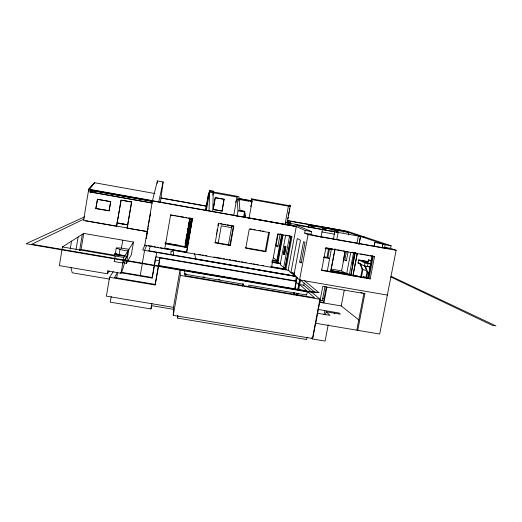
<?xml version="1.0" encoding="UTF-8"?>
<svg xmlns="http://www.w3.org/2000/svg" width="522" height="522" viewBox="0 0 522 522"><rect width="100%" height="100%" fill="white"/><g stroke="black" fill="none" stroke-linecap="round" stroke-linejoin="round"><path stroke-width="0.78" d="M173.284 315.386L173.454 307.347L180.083 269.639L180.312 275.414L173.284 315.386L312.456 338.504L319.908 299.243L303.784 285.26L299.68 284.549L314.531 297.775L185.023 275.662L184.527 269.907M212.78 211.488L213.217 192.775L212.767 195.137M213.237 191.933L213.257 191.013L209.74 190.38L208.291 194.667L205.498 210.444M173.487 255.03L173.598 251.761L171.014 251.317L170.792 254.56M208.989 210.81L209.74 190.38M304.62 280.81L318.949 292.659L305.99 291.667L306.029 291.211L31.757 244.224L84.251 218.959M157.174 183.359L157.409 180.925L163.125 181.956L160.469 202.073M172.195 215.044L170.603 215.057L192.487 218.933L186.569 252.583L192.377 218.62L192.487 218.933M123.91 262.873A10.022 1.109 9.4 0 1 126.5 263.342L131.348 254.703L133.508 242.058L83.729 233.425L62.438 246.939L59.371 265.646L107.382 273.782L109.209 271.159M70.242 248.994L71.534 241.164M76.036 249.712L78.143 236.968M94.534 183.229L94.658 182.485L88.727 189.147L83.54 220.506L116.595 226.287L121.137 200.109M79.605 250.619L82.3 234.332M93.503 191.359L90.313 191.998L90.574 190.419M80.094 250.234L81.073 249.464L83.729 233.425M94.73 192.657L94.997 191.052L133.286 197.884M95.767 208.506L97.477 199.273L110.697 201.616L109.163 210.764L95.767 208.506L109.163 210.764M95.95 208.428L97.477 199.273M109.007 210.842L110.697 201.616M107.382 273.782L107.852 270.996A120.68 7.177 -80.5 0 0 108.1 270.67M116.595 226.287L121.006 200.167L131.661 201.981L127.127 228.134L147.334 231.664M113.267 271.616L109.581 277.286L106.397 296.15L173.454 307.347M113.724 255.937A109.901 5.853 -79.7 0 1 114.462 254.495L114.886 253.907L119.127 254.638L119.995 249.516M125.176 256.282L114.462 254.495L115.388 253.281L116.249 248.178A10.035 0.946 9.6 0 1 128.882 249.346L126.5 263.342M115.134 255.976L114.194 261.535L122.794 263.003L126.937 256.158L127.812 251.036L121.208 249.816L116.249 248.178M111.219 296.6L110.272 302.173L150.936 308.939L151.517 305.872M121.424 248.107L122.768 240.192M116.726 277.652L117.652 272.197L114.455 277.515L155.197 284.412L155.086 284.986L109.581 277.286M127.127 228.134L131.557 202.04M107.852 270.996L121.052 273.241L123.734 257.457L133.508 242.058M126.702 256.543L126.696 256.596A109.75 4.306 -79.8 0 0 124.164 264.276A120.497 5.285 -80.4 0 1 121.052 273.241M90.508 191.959L151.067 202.823L151.334 201.257M157.409 180.925L152.411 200.937L144.783 245.347L289.064 270.389M147.413 231.344L146.18 238.489L146.388 238.052M147.68 229.758L147.954 228.166M148.228 226.581L148.502 224.995M148.777 223.403L150.551 213.087M146.662 236.473L146.93 234.893M147.204 233.321L147.472 231.742M147.746 230.163L148.013 228.59M148.287 227.011L148.555 225.432M150.316 215.188L150.59 213.609M140.216 275.747L144.581 250.377L146.675 245.366M120.85 272.738L152.032 278.037L155.249 259.61M152.333 277.658L156.691 252.472M150.936 308.939L151.922 303.275M155.086 284.986L158.486 265.444L306.76 290.858M155.269 284.601L159.96 257.914L296.098 281.365L295.589 280.914L155.934 256.85L155.145 260.028L159.406 260.759M158.571 265.933L159.96 257.914M170.648 214.77L164.737 248.805L164.821 248.283L186.491 252.041M185.088 244.002L185.369 242.417M185.643 240.831L186.341 236.871M186.622 235.292L186.896 233.706M187.176 232.12L187.874 228.16M188.148 226.574L188.429 224.989M188.71 223.409L188.984 221.824M189.264 220.238L189.545 218.653M190.112 218.039L184.977 247.252L189.917 217.994M165.265 243.826L186.165 247.461L189.01 230.124M189.29 228.538L190.543 221.393M190.824 219.801L191.104 218.216M186.165 247.461L191.306 218.248M187.078 244.968L187.359 243.376M187.378 245.281L187.659 243.709M187.933 242.136L191.809 220.101M186.073 246.802L187.124 246.978L192.116 218.601M307.08 337.16L306.629 339.522L177.539 318.107L177.963 315.706M205.792 210.255L208.846 193.029M206.242 210.829L209.707 191.3L238.939 196.579L239.096 198.797L251.78 201.081L251.519 198.843L290.265 205.838L287.146 222.646M213.302 208.624L215.253 197.668L224.062 199.254L222.078 211.071L213.257 209.498L215.253 197.668M216.323 234.417L216.61 232.819M216.898 231.22L217.178 229.615M217.896 225.621L218.183 224.023M227.063 224.767L233.83 226.261L230.352 245.549L215.168 242.893L218.62 223.566L218.327 223.22M222.078 211.071L224.062 199.254M218.15 243.382L221.289 225.817L231.546 227.631M235.624 202.405L235.898 200.853M228.388 245.17L231.827 226.065M233.804 215.09L237.047 197.068L237.993 210.816L236.981 216.428M230.352 245.549L229.974 245.053L233.425 225.895M238.795 201.042L239.083 199.463L239.95 210.542L244.733 211.403L245.255 217.25L295.432 226.228L152.581 200.748M243.546 217.596L244.557 211.991L237.993 210.816M248.524 200.892L252.074 201.531L249.053 218.203M251.121 201.035L251.519 198.843M250.769 206.666L251.056 205.074M251.343 203.476L251.637 201.883M242.6 286.115L243.037 283.707L243.037 285.756M248.557 286.702L248.844 285.123L306.636 295.002L307.321 291.354L184.56 270.324M265.926 251.774L265.235 251.18L268.739 232.12L269.456 232.571L265.926 251.774L245.771 248.244L249.268 228.995L269.456 232.571M271.525 267.31L277.671 234.026L291.994 236.564L285.815 269.789L284.973 269.058L291.1 236.088M280.19 233.81L277.763 246.952L275.942 245.66L278.148 233.732M281.593 234.933L276.751 261.098L277.189 261.476L282.2 234.398M282.213 234.724L277.332 262.736L282.487 234.874M277.906 262.834L283.081 234.9M284.999 224.532L288.398 206.177M285.253 225.021L285.723 222.463L335.235 231.912M287.289 221.876L287.576 220.336M287.863 218.796L288.151 217.25M288.431 215.71L289.149 211.86M289.436 210.314L289.717 208.774M290.147 206.458L290.265 205.838M285.619 235.455L280.216 264.602L283.687 267.603L285.195 267.864M285.821 246.769L284.373 254.566L283.492 253.914L284.927 246.182L285.971 246.795L284.523 254.592L283.642 253.94L285.077 246.208M283.687 267.603L289.371 237.008L290.819 237.81L285.058 268.791L285.462 269.143L270.794 266.598M293.919 275.12L300.444 240.198L297.286 238.534L290.937 272.575L294.708 273.228M295.589 280.914L296.398 276.608L142.689 250.038L145.005 244.844M364.878 293.651L363.971 293.077L356.885 329.597L357.753 330.341L364.878 293.651L322.759 286.395L315.751 323.288L379.69 334.028L396.133 250.286L308.052 234.639L304.691 233.106L305.187 230.45L295.341 226.189M293.586 294.76L294.03 292.398M294.623 289.247L296.77 277.756M299.752 262.024L303.576 241.614L304.992 242.358L301.129 262.997L299.752 262.024L301.338 262.298M293.873 294.995L294.323 292.62M295.06 288.646L297.194 277.28M308.319 227.592L308.77 225.197L333.036 229.536L338.015 231.279L337.714 232.858M296.796 294.806L297.096 293.22M297.84 289.266L308.052 234.639M296.914 295.582L297.364 293.181M298.114 289.181L299.915 279.59L314.388 291.876L318.949 292.659M297.742 294.878L298.042 293.286M298.636 290.108L300.515 280.099M359.058 244.322L360.611 236.459L385.177 244.701L384.662 247.324L388.753 248.753L313.702 235.415L311.027 234.234L311.53 231.579L295.485 224.832L365.681 237.347M303.784 285.26L304.202 283.035M322.159 229.602L322.452 228.023L326.015 229.132L322.452 228.023M320.952 237.406L322.413 229.641M326.968 257.313L328.632 248.55M331.803 231.82L332.26 229.426L338.015 231.279M323.529 257.463L329.689 258.547L327.836 257.529L329.349 249.562M328.234 324.717L325.108 341.075L312.645 339.006L315.751 322.616M327.261 271.316L331.294 249.633M333.29 239.598L334.765 231.846M319.914 300.365L322.296 300.77L325.023 286.428M326.889 287.191L323.888 302.982L323.359 302.525L326.354 286.787M336.736 232.681L337.036 231.102M334.269 250.978L334.569 249.405M330.739 271.075L334.948 248.987M330.7 271.929L335.059 249.04M338.217 232.46L336.749 239.526M324.064 314.512L324.815 310.603M325.493 314.929L326.093 311.771L340.377 314.192L338.974 313.004L318.022 309.448M343.195 232.31L343.502 230.724L287.341 220.682M343.143 261.17L344.977 251.597M349.714 274.376L346.628 273.841L341.538 270.879L345.212 251.702M348.422 234.926L348.879 232.531L333.754 229.791M334.25 313.826L334.55 312.254M348.043 252.139L346.36 260.902L344.788 260.1L346.451 251.421M346.628 273.841L350.764 252.322M358.914 320.019L341.218 305.938L344.246 290.18M349.211 275.342L353.616 252.439M352.389 263.956L354.529 252.844M350.725 275.362L355.117 252.55M350.849 275.433L355.241 252.609M358.425 236.068L356.931 243.115M352.905 275.74L357.146 253.718M358.966 244.283L360.33 237.203M352.996 275.805L357.27 253.777M370.568 267.094L364.376 266.011L358.007 262.918L358.588 259.917L368.349 261.633M360.663 277.228L362.164 269.476L359.821 263.362L360.291 263.44M361.348 277.613L362.855 269.828L360.506 263.688L359.821 263.362M364.376 266.011L364.976 262.905L358.588 259.917M371.442 260.458L368.401 259.923L367.801 263.01L371.005 264.484M365.935 277.515L367.012 271.949L364.617 265.678M366.659 277.913L367.742 272.321L365.341 266.024L367.442 266.546L368.043 263.44L361.55 260.432M367.834 278.474L372.179 256.08M374.046 246.482L374.822 242.482L383.044 243.983L382.267 247.983M368.056 278.598L372.467 255.878M374.294 246.475L374.822 242.482M373.302 256.126L369.002 278.252L370.189 278.892L374.515 256.628L370.131 255.565M382.339 246.299L382.646 244.701M158.394 265.926L158.486 265.444M396.133 250.286L390.58 248.381L391.095 245.751L347.221 231.239L287.289 220.519M158.74 201.844L163.125 181.956M152.032 278.037L152.15 277.521L120.889 272.21M151.067 202.823L151.537 201.375M150.962 246.417L151.139 245.908M150.401 246.351L148.809 250.762L295.093 276.04M288.94 206.079L289.86 204.852L289.991 206.425L290.441 206.542L251.597 199.535M90.313 191.998L91.852 190.178M129.547 228.486L146.212 231.331M92.544 185.506L88.577 190.067L152.646 201.492M84.564 216.852L26.1 243.728L305.99 291.667M116.014 254.984L118.931 254.906M306.029 291.211L314.388 291.876M124.895 255.819L117.731 254.312L115.388 253.281M151.51 305.638L173.532 309.311M319.549 301.879L323.359 302.525M319.242 302.192L341.218 305.938M317.533 313.259L330.021 315.366L326.093 311.771M109.542 279.107L72.219 272.797L70.92 267.492M360.806 292.529L362.385 292.803M114.879 253.933L119.12 254.658M114.677 254.175L125.287 255.995M81.073 249.464L114.488 255.199M62.438 246.939L123.734 257.457M184.677 273.73L186.276 274.004M203.065 276.875L204.663 277.149M218.255 279.472L219.853 279.746M184.71 274.161L243.324 284.183M322.674 298.173L324.266 298.447M180.312 275.414L319.908 299.243M369.308 278.343L367.599 277.965M165.213 242.991L167.516 243.396M168.286 243.526L178.426 245.294M186.06 246.678L187.124 246.978M164.88 243.082L184.892 246.567M271.955 261.796L280.862 263.349M370.189 278.892L321.598 270.435L325.845 248.035L374.515 256.628M271.955 262.083L280.399 263.551M271.858 262.266L280.66 263.793M148.287 245.647L152.3 246.345M153.912 246.619L155.517 246.899M157.122 247.18L158.734 247.454M160.339 247.735L186.856 252.335M198.908 254.423L200.52 254.703M202.125 254.977L203.73 255.258M205.335 255.539L206.947 255.813M213.916 257.026L215.488 257.294M217.041 257.568L221.615 258.357M223.142 258.625L224.662 258.886M227.69 259.408L226.189 259.153L226.411 259.525M229.184 259.669L230.685 259.93M232.179 260.191L236.675 260.967M238.182 261.228L239.781 261.509M241.379 261.783L242.978 262.064M244.577 262.338L246.175 262.618M250.175 263.31L251.78 263.59M253.379 263.864L254.977 264.145M256.576 264.419L258.175 264.7M262.175 265.391L263.773 265.665M270.977 266.918L286.173 269.548M292.881 273.619L294.421 273.887M295.23 276.236L195.802 259.062L194.504 253.424M387.337 295.074L299.556 279.936L288.151 270.194L296.274 226.561L152.411 200.937M366.816 262.873L367.938 263.068M367.344 263.121L368.473 263.316M364.976 262.905L369.171 263.636M344.788 260.1L346.889 260.471M324.025 256.863L327.836 257.529M358.007 262.918L359.488 263.173M367.729 266.442L370.065 266.853M116.83 222.835L127.244 224.662M117.528 223.09L127.877 224.904M117.476 223.129L127.851 224.949M283.492 253.914L285.032 254.188M245.229 247.676L265.235 251.18M229.974 245.053L214.894 242.41L215.168 242.893M85.739 220.747L128.843 228.231M366.464 270.461L362.164 269.476M369.224 272.582L367.012 271.949M187.463 241.888L189.068 242.169M331.366 269.104L341.538 270.879M271.982 260.21L277.587 261.183M331.072 270.54L345.238 273.006M272.504 260.589L277.234 261.411M330.517 270.677L346.634 273.495M330.7 270.787L345.949 273.443M367.932 277.652L363.227 276.836L365.126 277.867M363.827 277.162L368.545 277.985M360.989 276.732L352.559 275.264L353.955 276.066M321.5 269.985L369.08 278.226M250.306 228.858L251.904 229.138M253.509 229.426L255.114 229.706M259.121 230.417L260.726 230.704M262.325 230.985L263.93 231.272M280.046 234.124L281.626 234.404M285.573 235.109L287.152 235.383M288.731 235.663L290.31 235.944M173.748 215.325L175.301 215.599M176.854 215.873L178.407 216.147M179.959 216.421L183.842 217.113M185.388 217.387L186.941 217.661M188.494 217.935L190.047 218.209M220.708 223.644L222.3 223.925M223.886 224.206L225.478 224.486M218.62 223.566L233.83 226.261M325.715 247.722L332.853 248.987M334.439 249.268L336.024 249.542M337.61 249.823L341.577 250.527M343.163 250.808L344.748 251.089M346.334 251.363L347.92 251.643M351.887 252.348L353.472 252.628M355.058 252.909L356.643 253.183M360.611 253.888L362.196 254.168M363.782 254.449L365.367 254.729M366.953 255.004L368.539 255.284M325.134 248.544L331.379 249.673M275.942 245.66L278.128 246.045M362.209 260.739L368.271 261.803M160.724 197.884L206.745 206.112M161.154 198.112L206.236 206.177M287.694 222.32L290.643 222.848L287.028 221.328M213.165 209.407L221.967 210.979M152.594 200.944L88.662 189.538L94.612 182.733L154.904 193.538M134.885 198.164L151.634 201.153M321.976 231.97L334.321 234.176M88.316 191.646L152.378 203.058M305.187 230.45L311.53 231.579M385.177 244.701L391.095 245.751M121.887 200.239L131.661 201.981M304.691 233.106L311.027 234.234M384.662 247.324L390.58 248.381M97.294 199.326L110.547 201.681M209.674 192.135L237.092 197.081M238.658 198.406L251.395 200.702M237.223 199.143L248.557 201.185M215.351 197.727L224.179 199.313M88.727 189.147L152.639 200.676M343.502 230.724L360.48 236.414M327.353 227.84L331.62 229.027L329.284 228.186M309.879 225.426L314.14 227.044L308.77 225.197M285.723 222.463L293.514 225.863M368.401 259.923L371.612 261.346M390.939 276.242L495.9 325.898L492.135 325.258L390.926 277.006M244.733 211.403L239.95 210.542M347.424 273.632L349.499 274.833M245.196 217.25L244.557 211.991M291.283 272.269L295.289 275.668M273.397 257.711L276.928 260.726M321.82 300.365L322.296 300.77M296.255 282.298L298.728 284.523M306.075 294.486L306.636 295.002M311.614 337.767L312.645 339.006M216.278 257.431L216.454 257.803M251.845 199.58L252.074 201.531M177.519 315.666L177.539 318.107"/></g></svg>
